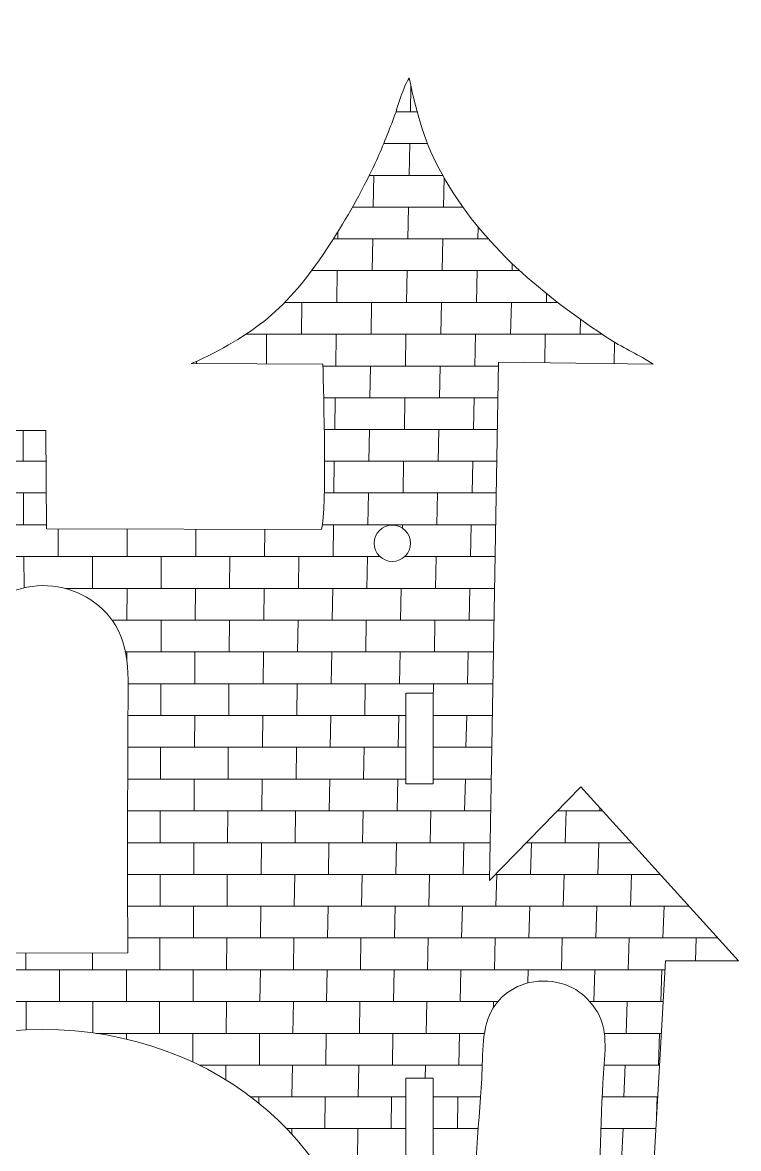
# Model space of a CAD drawing. Header units: millimetres. Extents: x 170 to 862, y -190 to 818.
# Drawn here: x 577.7 to 656.5, y -59.1 to 64.9 of the extents above; entities that cross this region are included whole.
import ezdxf

# ---------------------------------------------------------------- set-up
doc = ezdxf.new("R2010")
doc.units = ezdxf.units.MM
doc.header["$MEASUREMENT"] = 0
doc.layers.add('layer 1', color=7, linetype='Continuous')

msp = doc.modelspace()

# ---------------------------------------------------------------- linework, layer by layer
at = {"layer": 'layer 1', "color": 250, "lineweight": 9}
for points, knots in [([(510.9228, -76.3493), (510.9228, -76.3493), (534.906, -76.3493), (534.906, -76.3493), (534.906, -76.3493), (534.906, -76.3493), (534.906, -79.3493), (534.906, -79.3493), (534.906, -79.3493), (534.906, -79.3493), (544.906, -79.3493), (544.906, -79.3493), (544.906, -79.3493), (544.906, -79.3493), (544.906, -76.3493), (544.906, -76.3493), (544.906, -76.3493), (544.906, -59.5656), (560.576, -45.9595), (579.906, -45.9595), (579.906, -45.9595), (599.236, -45.9595), (614.906, -59.5656), (614.906, -76.3493), (614.906, -76.3493), (614.906, -76.3493), (614.906, -79.3493), (614.906, -79.3493), (614.906, -79.3493), (614.906, -79.3493), (624.906, -79.3493), (624.906, -79.3493), (624.906, -79.3493), (624.906, -79.3493), (624.906, -76.3493), (624.906, -76.3493), (624.906, -76.3493), (624.906, -76.3493), (646.316, -76.3493), (646.316, -76.3493), (646.316, -76.3493), (646.316, -76.3493), (648.4716, -38.3999), (648.4716, -38.3999), (648.4716, -38.3999), (648.4716, -38.3999), (656.5036, -38.4031), (656.5036, -38.4031), (656.5036, -38.4031), (656.5036, -38.4031), (639.1734, -19.24), (639.1734, -19.24), (639.1734, -19.24), (639.1734, -19.24), (629.1205, -29.5627), (629.1205, -29.5627), (629.1205, -29.5627), (629.1205, -29.5627), (630.1007, 27.5222), (630.1007, 27.5222), (630.1007, 27.5222), (630.1007, 27.5222), (647.1305, 27.3166), (647.1305, 27.3166), (647.1305, 27.3166), (645.5793, 28.3391), (643.9752, 28.9806), (642.3834, 30.0274), (642.3834, 30.0274), (635.0829, 34.8289), (628.2882, 40.3103), (623.8897, 48.2183), (623.8897, 48.2183), (621.895, 51.8047), (621.2528, 54.4117), (620.2465, 58.8511), (620.2465, 58.8511), (619.4413, 57.4735), (619.025, 55.4868), (618.3443, 53.819), (618.3443, 53.819), (617.6921, 52.2224), (616.9894, 50.3539), (616.2664, 48.8866), (616.2664, 48.8866), (614.5024, 45.3056), (613.2369, 43.0957), (611.1951, 39.9896), (611.1951, 39.9896), (606.8767, 33.42), (603.1417, 30.4764), (596.2882, 27.3613), (596.2882, 27.3613), (596.2882, 27.3613), (610.7812, 27.3214), (610.7812, 27.3214), (610.7812, 27.3214), (610.8475, 24.0482), (611.2013, 11.4736), (610.6337, 9.0804), (610.6337, 9.0804), (610.6337, 9.0804), (580.3423, 9.1505), (580.3423, 9.1505), (580.3423, 9.1505), (580.3423, 9.1505), (580.2643, 19.9821), (580.2643, 19.9821), (580.2643, 19.9821), (580.2643, 19.9821), (566.1612, 19.9921), (566.1612, 19.9921), (566.1612, 19.9921), (566.1612, 19.9921), (566.058, 10.6007), (566.058, 10.6007), (566.058, 10.6007), (564.7808, 10.5512), (556.933, 11.7012), (556.1073, 12.1687), (556.1073, 12.1687), (555.3932, 13.3816), (555.7951, 43.9697), (555.8473, 48.2832), (555.8473, 48.2832), (555.8473, 48.2832), (571.8956, 48.2946), (571.8956, 48.2946), (571.8956, 48.2946), (571.7946, 50.0304), (563.6137, 76.3162), (563.0667, 76.9632), (563.0667, 76.9632), (561.5698, 75.3409), (560.4404, 73.5545), (559.1395, 71.9493), (559.1395, 71.9493), (558.1346, 70.71), (556.221, 67.9084), (555.1357, 67.1754), (555.1357, 67.1754), (555.1357, 67.1754), (552.933, 86.5585), (552.933, 86.5585), (552.933, 86.5585), (552.933, 86.5585), (561.9036, 86.6342), (561.9036, 86.6342), (561.9036, 86.6342), (561.1342, 88.0788), (559.5118, 90.101), (558.5417, 91.4431), (558.5417, 91.4431), (558.5417, 91.4431), (548.6167, 105.0883), (548.6167, 105.0883), (548.6167, 105.0883), (548.2815, 105.5332), (548.628, 105.1591), (548.2217, 105.5796), (548.2217, 105.5796), (547.1851, 105.1028), (540.005, 94.0412), (538.2877, 91.6573), (538.2877, 91.6573), (537.3639, 90.3753), (535.6914, 88.2551), (535.2046, 86.9333), (535.2046, 86.9333), (535.2046, 86.9333), (543.0087, 86.9095), (543.0087, 86.9095), (543.0087, 86.9095), (543.0878, 84.6329), (541.1233, 75.6664), (540.574, 72.157), (540.574, 72.157), (540.445, 71.3339), (540.3027, 70.5302), (540.1676, 69.7136), (540.1676, 69.7136), (540.1676, 69.7136), (539.7334, 68.059), (539.7334, 68.059), (539.7334, 68.059), (539.7103, 68.0046), (539.633, 67.7984), (539.6151, 67.842), (539.6151, 67.842), (539.5969, 67.886), (539.5367, 67.6949), (539.4893, 67.6268), (539.4893, 67.6268), (538.1588, 68.7098), (532.8296, 75.8813), (531.6302, 76.9722), (531.6302, 76.9722), (530.9759, 76.3166), (529.6049, 71.3267), (529.3171, 70.3404), (529.3171, 70.3404), (528.3462, 67.0125), (523.0772, 51.5819), (522.9308, 49.7729), (522.9308, 49.7729), (522.9308, 49.7729), (537.2687, 49.7341), (537.2687, 49.7341), (537.2687, 49.7341), (537.2687, 49.7341), (533.4361, 24.6508), (533.4361, 24.6508), (533.4361, 24.6508), (532.8465, 21.3147), (533.0717, 19.978), (530.7803, 17.6474), (530.7803, 17.6474), (526.4674, 13.2606), (523.6809, 23.977), (522.9858, 27.3864), (522.9858, 27.3864), (522.3041, 30.7291), (520.9945, 41.8474), (519.696, 42.8723), (519.696, 42.8723), (516.0683, 40.4062), (513.5583, 16.4008), (496.3452, 6.0829), (496.3452, 6.0829), (494.377, 4.9033), (492.0918, 4.6321), (490.2903, 3.6729), (490.2903, 3.6729), (490.2903, 3.6729), (506.3854, 3.5058), (506.3854, 3.5058), (506.3854, 3.5058), (507.0558, 1.9718), (508.5169, -31.6547), (508.7252, -36.4826), (508.7252, -36.4826), (509.2925, -49.6303), (510.5607, -63.2277), (510.9228, -76.3493)], [0, 0, 0, 0, 0.01612903, 0.01612903, 0.01612903, 0.01612903, 0.03225806, 0.03225806, 0.03225806, 0.03225806, 0.0483871, 0.0483871, 0.0483871, 0.0483871, 0.06451613, 0.06451613, 0.06451613, 0.06451613, 0.08064516, 0.08064516, 0.08064516, 0.08064516, 0.09677419, 0.09677419, 0.09677419, 0.09677419, 0.11290323, 0.11290323, 0.11290323, 0.11290323, 0.12903226, 0.12903226, 0.12903226, 0.12903226, 0.14516129, 0.14516129, 0.14516129, 0.14516129, 0.16129032, 0.16129032, 0.16129032, 0.16129032, 0.17741935, 0.17741935, 0.17741935, 0.17741935, 0.19354839, 0.19354839, 0.19354839, 0.19354839, 0.20967742, 0.20967742, 0.20967742, 0.20967742, 0.22580645, 0.22580645, 0.22580645, 0.22580645, 0.24193548, 0.24193548, 0.24193548, 0.24193548, 0.25806452, 0.25806452, 0.25806452, 0.25806452, 0.27419355, 0.27419355, 0.27419355, 0.27419355, 0.29032258, 0.29032258, 0.29032258, 0.29032258, 0.30645161, 0.30645161, 0.30645161, 0.30645161, 0.32258065, 0.32258065, 0.32258065, 0.32258065, 0.33870968, 0.33870968, 0.33870968, 0.33870968, 0.35483871, 0.35483871, 0.35483871, 0.35483871, 0.37096774, 0.37096774, 0.37096774, 0.37096774, 0.38709677, 0.38709677, 0.38709677, 0.38709677, 0.40322581, 0.40322581, 0.40322581, 0.40322581, 0.41935484, 0.41935484, 0.41935484, 0.41935484, 0.43548387, 0.43548387, 0.43548387, 0.43548387, 0.4516129, 0.4516129, 0.4516129, 0.4516129, 0.46774194, 0.46774194, 0.46774194, 0.46774194, 0.48387097, 0.48387097, 0.48387097, 0.48387097, 0.5, 0.5, 0.5, 0.5, 0.51612903, 0.51612903, 0.51612903, 0.51612903, 0.53225806, 0.53225806, 0.53225806, 0.53225806, 0.5483871, 0.5483871, 0.5483871, 0.5483871, 0.56451613, 0.56451613, 0.56451613, 0.56451613, 0.58064516, 0.58064516, 0.58064516, 0.58064516, 0.59677419, 0.59677419, 0.59677419, 0.59677419, 0.61290323, 0.61290323, 0.61290323, 0.61290323, 0.62903226, 0.62903226, 0.62903226, 0.62903226, 0.64516129, 0.64516129, 0.64516129, 0.64516129, 0.66129032, 0.66129032, 0.66129032, 0.66129032, 0.67741935, 0.67741935, 0.67741935, 0.67741935, 0.69354839, 0.69354839, 0.69354839, 0.69354839, 0.70967742, 0.70967742, 0.70967742, 0.70967742, 0.72580645, 0.72580645, 0.72580645, 0.72580645, 0.74193548, 0.74193548, 0.74193548, 0.74193548, 0.75806452, 0.75806452, 0.75806452, 0.75806452, 0.77419355, 0.77419355, 0.77419355, 0.77419355, 0.79032258, 0.79032258, 0.79032258, 0.79032258, 0.80645161, 0.80645161, 0.80645161, 0.80645161, 0.82258065, 0.82258065, 0.82258065, 0.82258065, 0.83870968, 0.83870968, 0.83870968, 0.83870968, 0.85483871, 0.85483871, 0.85483871, 0.85483871, 0.87096774, 0.87096774, 0.87096774, 0.87096774, 0.88709677, 0.88709677, 0.88709677, 0.88709677, 0.90322581, 0.90322581, 0.90322581, 0.90322581, 0.91935484, 0.91935484, 0.91935484, 0.91935484, 0.93548387, 0.93548387, 0.93548387, 0.93548387, 0.9516129, 0.9516129, 0.9516129, 0.9516129, 0.96774194, 0.96774194, 0.96774194, 0.96774194, 1, 1, 1, 1]), ([(618.406, 9.5847), (619.5106, 9.5847), (620.406, 8.6893), (620.406, 7.5847), (620.406, 7.5847), (620.406, 6.4801), (619.5106, 5.5847), (618.406, 5.5847), (618.406, 5.5847), (617.3014, 5.5847), (616.406, 6.4801), (616.406, 7.5847), (616.406, 7.5847), (616.406, 8.6893), (617.3014, 9.5847), (618.406, 9.5847)], [0, 0, 0, 0, 0.2, 0.2, 0.2, 0.2, 0.4, 0.4, 0.4, 0.4, 0.6, 0.6, 0.6, 0.6, 1, 1, 1, 1]), ([(570.5165, -37.5733), (570.5403, -29.1237), (570.5223, -20.6717), (570.5213, -12.2221), (570.5213, -12.2221), (570.5213, -8.1617), (569.9646, -4.3029), (572.1051, -1.3127), (572.1051, -1.3127), (576.5099, 4.8409), (584.7254, 3.8362), (587.9827, -1.5046), (587.9827, -1.5046), (589.753, -4.4079), (589.2919, -8.8375), (589.2915, -12.633), (589.2915, -12.633), (589.2915, -20.917), (589.253, -29.2102), (589.2997, -37.5127), (589.2997, -37.5127), (589.2997, -37.5127), (570.5165, -37.5733), (570.5165, -37.5733)], [0, 0, 0, 0, 0.14285714, 0.14285714, 0.14285714, 0.14285714, 0.28571429, 0.28571429, 0.28571429, 0.28571429, 0.42857143, 0.42857143, 0.42857143, 0.42857143, 0.57142857, 0.57142857, 0.57142857, 0.57142857, 0.71428571, 0.71428571, 0.71428571, 0.71428571, 1, 1, 1, 1]), ([(619.906, -8.9153), (619.906, -8.9153), (622.906, -8.9153), (622.906, -8.9153), (622.906, -8.9153), (622.906, -8.9153), (622.906, -18.9153), (622.906, -18.9153), (622.906, -18.9153), (622.906, -18.9153), (619.906, -18.9153), (619.906, -18.9153), (619.906, -18.9153), (619.906, -18.9153), (619.906, -8.9153), (619.906, -8.9153)], [0, 0, 0, 0, 0.2, 0.2, 0.2, 0.2, 0.4, 0.4, 0.4, 0.4, 0.6, 0.6, 0.6, 0.6, 1, 1, 1, 1]), ([(640.5765, -69.5023), (640.5765, -69.5023), (627.3851, -68.8821), (627.3851, -68.8821), (627.3851, -68.8821), (627.1468, -63.8821), (627.9678, -56.5634), (628.2434, -51.4194), (628.2434, -51.4194), (628.3949, -48.5888), (628.1962, -45.6935), (629.5156, -43.5806), (629.5156, -43.5806), (630.4976, -42.0085), (632.6365, -40.4493), (635.5322, -40.6532), (635.5322, -40.6532), (638.3459, -40.8509), (639.9789, -42.394), (641.0131, -44.1187), (641.0131, -44.1187), (642.2734, -46.2203), (641.7291, -49.05), (641.5797, -51.8414), (641.5797, -51.8414), (641.2815, -57.4077), (641.2559, -64.0902), (640.5765, -69.5023)], [0, 0, 0, 0, 0.125, 0.125, 0.125, 0.125, 0.25, 0.25, 0.25, 0.25, 0.375, 0.375, 0.375, 0.375, 0.5, 0.5, 0.5, 0.5, 0.625, 0.625, 0.625, 0.625, 0.75, 0.75, 0.75, 0.75, 1, 1, 1, 1]), ([(619.906, -51.3493), (619.906, -51.3493), (622.906, -51.3493), (622.906, -51.3493), (622.906, -51.3493), (622.906, -51.3493), (622.906, -61.3493), (622.906, -61.3493), (622.906, -61.3493), (622.906, -61.3493), (619.906, -61.3493), (619.906, -61.3493), (619.906, -61.3493), (619.906, -61.3493), (619.906, -51.3493), (619.906, -51.3493)], [0, 0, 0, 0, 0.2, 0.2, 0.2, 0.2, 0.4, 0.4, 0.4, 0.4, 0.6, 0.6, 0.6, 0.6, 1, 1, 1, 1])]:
    msp.add_open_spline(points, degree=3, knots=knots, dxfattribs=at)
at = {"layer": 'layer 1', "color": 242, "lineweight": 9}
for points in [[(620.1114, 58.6075), (620.1114, 58.6075), (620.3018, 58.6075), (620.3018, 58.6075)], [(620.3985, 55.111), (620.3985, 55.111), (620.4408, 57.9983), (620.4408, 57.9983)], [(618.8141, 55.111), (618.8141, 55.111), (621.1434, 55.111), (621.1434, 55.111)], [(617.4581, 51.6145), (617.4581, 51.6145), (622.2697, 51.6145), (622.2697, 51.6145)], [(620.2705, 48.0991), (620.2705, 48.0991), (620.3217, 51.6145), (620.3217, 51.6145)], [(615.8754, 48.0991), (615.8754, 48.0991), (623.9569, 48.0991), (623.9569, 48.0991)], [(616.3793, 48.0991), (616.3793, 48.0991), (616.3025, 44.6026), (616.3025, 44.6026)], [(624.0337, 44.6026), (624.0337, 44.6026), (624.1273, 47.7981), (624.1273, 47.7981)], [(614.0289, 44.6026), (614.0289, 44.6026), (626.1771, 44.6026), (626.1771, 44.6026)], [(620.1169, 41.1061), (620.1169, 41.1061), (620.1937, 44.6026), (620.1937, 44.6026)], [(627.8513, 42.4162), (627.8513, 42.4162), (627.8225, 41.1061), (627.8225, 41.1061)], [(611.92, 41.1061), (611.92, 41.1061), (628.9713, 41.1061), (628.9713, 41.1061)], [(612.417, 41.8914), (612.417, 41.8914), (612.4113, 41.1061), (612.4113, 41.1061)], [(616.2513, 41.1061), (616.2513, 41.1061), (616.1745, 37.6096), (616.1745, 37.6096)], [(623.8801, 37.6096), (623.8801, 37.6096), (623.9825, 41.1061), (623.9825, 41.1061)], [(609.5369, 37.6096), (609.5369, 37.6096), (632.4244, 37.6096), (632.4244, 37.6096)], [(612.3345, 37.6096), (612.3345, 37.6096), (612.3089, 34.1131), (612.3089, 34.1131)], [(619.9889, 34.1131), (619.9889, 34.1131), (620.0401, 37.6096), (620.0401, 37.6096)], [(627.7457, 37.6096), (627.7457, 37.6096), (627.6689, 34.1131), (627.6689, 34.1131)], [(631.6081, 38.3753), (631.6081, 38.3753), (631.5857, 37.6096), (631.5857, 37.6096)], [(635.3745, 34.1131), (635.3745, 34.1131), (635.3953, 35.0609), (635.3953, 35.0609)], [(606.5714, 34.1131), (606.5714, 34.1131), (636.6008, 34.1131), (636.6008, 34.1131)], [(608.4177, 30.5977), (608.4177, 30.5977), (608.4689, 34.1131), (608.4689, 34.1131)], [(616.1233, 34.1131), (616.1233, 34.1131), (616.0721, 30.5977), (616.0721, 30.5977)], [(623.7521, 30.5977), (623.7521, 30.5977), (623.8289, 34.1131), (623.8289, 34.1131)], [(631.5089, 34.1131), (631.5089, 34.1131), (631.4065, 30.5977), (631.4065, 30.5977)], [(639.0865, 30.5977), (639.0865, 30.5977), (639.1344, 32.2432), (639.1344, 32.2432)], [(602.2958, 30.5977), (602.2958, 30.5977), (641.5241, 30.5977), (641.5241, 30.5977)], [(604.5538, 27.3385), (604.5538, 27.3385), (604.5777, 30.5977), (604.5777, 30.5977)], [(612.2321, 30.5977), (612.2321, 30.5977), (612.1809, 27.1012), (612.1809, 27.1012)], [(619.8609, 27.1012), (619.8609, 27.1012), (619.9121, 30.5977), (619.9121, 30.5977)], [(627.5665, 30.5977), (627.5665, 30.5977), (627.4897, 27.1012), (627.4897, 27.1012)], [(635.1776, 27.4609), (635.1776, 27.4609), (635.2465, 30.5977), (635.2465, 30.5977)], [(642.8751, 29.7163), (642.8751, 29.7163), (642.8063, 27.3688), (642.8063, 27.3688)], [(596.876, 27.6318), (596.876, 27.6318), (596.874, 27.3597), (596.874, 27.3597)], [(610.7858, 27.1012), (610.7858, 27.1012), (630.0935, 27.1012), (630.0935, 27.1012)], [(616.0209, 27.1012), (616.0209, 27.1012), (615.9441, 23.6047), (615.9441, 23.6047)], [(623.5985, 23.6047), (623.5985, 23.6047), (623.6753, 27.1012), (623.6753, 27.1012)], [(610.8623, 23.6047), (610.8623, 23.6047), (630.0334, 23.6047), (630.0334, 23.6047)], [(612.1297, 23.6047), (612.1297, 23.6047), (612.0785, 20.1082), (612.0785, 20.1082)], [(619.7329, 20.1082), (619.7329, 20.1082), (619.7841, 23.6047), (619.7841, 23.6047)], [(627.4129, 23.6047), (627.4129, 23.6047), (627.3361, 20.1082), (627.3361, 20.1082)], [(577.8001, 16.6117), (577.8001, 16.6117), (577.8001, 19.9838), (577.8001, 19.9838)], [(610.9223, 20.1082), (610.9223, 20.1082), (629.9734, 20.1082), (629.9734, 20.1082)], [(615.8929, 20.1082), (615.8929, 20.1082), (615.8417, 16.6117), (615.8417, 16.6117)], [(623.4449, 16.6117), (623.4449, 16.6117), (623.5217, 20.1082), (623.5217, 20.1082)], [(566.1241, 16.6117), (566.1241, 16.6117), (580.2886, 16.6117), (580.2886, 16.6117)], [(610.9505, 16.6117), (610.9505, 16.6117), (629.9134, 16.6117), (629.9134, 16.6117)], [(612.0273, 16.6117), (612.0273, 16.6117), (611.9761, 13.1152), (611.9761, 13.1152)], [(619.6049, 13.1152), (619.6049, 13.1152), (619.6561, 16.6117), (619.6561, 16.6117)], [(627.2593, 16.6117), (627.2593, 16.6117), (627.1825, 13.1152), (627.1825, 13.1152)], [(566.0856, 13.1152), (566.0856, 13.1152), (580.3137, 13.1152), (580.3137, 13.1152)], [(577.8257, 9.5998), (577.8257, 9.5998), (577.8257, 13.1152), (577.8257, 13.1152)], [(610.9216, 13.1152), (610.9216, 13.1152), (629.8533, 13.1152), (629.8533, 13.1152)], [(615.7905, 13.1152), (615.7905, 13.1152), (615.7137, 9.5998), (615.7137, 9.5998)], [(623.2913, 9.5998), (623.2913, 9.5998), (623.3937, 13.1152), (623.3937, 13.1152)], [(501.1317, 9.5998), (501.1317, 9.5998), (580.3391, 9.5998), (580.3391, 9.5998)], [(581.6178, 9.1475), (581.6178, 9.1475), (581.6401, 6.1033), (581.6401, 6.1033)], [(589.2177, 6.1033), (589.2177, 6.1033), (589.2177, 9.13), (589.2177, 9.13)], [(596.7697, 9.1125), (596.7697, 9.1125), (596.7697, 6.1033), (596.7697, 6.1033)], [(604.3473, 6.1033), (604.3473, 6.1033), (604.3692, 9.0949), (604.3692, 9.0949)], [(610.7236, 9.5998), (610.7236, 9.5998), (629.793, 9.5998), (629.793, 9.5998)], [(611.9249, 9.5998), (611.9249, 9.5998), (611.8993, 6.1033), (611.8993, 6.1033)], [(619.5203, 9.2457), (619.5203, 9.2457), (619.5281, 9.5998), (619.5281, 9.5998)], [(627.0801, 9.5998), (627.0801, 9.5998), (627.0033, 6.1033), (627.0033, 6.1033)], [(496.3781, 6.1033), (496.3781, 6.1033), (617.0623, 6.1033), (617.0623, 6.1033)], [(577.8765, 2.6676), (577.8765, 2.6676), (577.8513, 6.1033), (577.8513, 6.1033)], [(585.4033, 6.1033), (585.4033, 6.1033), (585.4289, 2.6068), (585.4289, 2.6068)], [(592.9809, 2.6068), (592.9809, 2.6068), (592.9809, 6.1033), (592.9809, 6.1033)], [(600.5329, 6.1033), (600.5329, 6.1033), (600.5073, 2.6068), (600.5073, 2.6068)], [(608.0849, 2.6068), (608.0849, 2.6068), (608.1105, 6.1033), (608.1105, 6.1033)], [(615.6625, 6.1033), (615.6625, 6.1033), (615.6113, 2.6068), (615.6113, 2.6068)], [(619.7497, 6.1033), (619.7497, 6.1033), (629.7329, 6.1033), (629.7329, 6.1033)], [(623.1633, 2.6068), (623.1633, 2.6068), (623.2401, 6.1033), (623.2401, 6.1033)], [(582.395, 2.6068), (582.395, 2.6068), (629.6729, 2.6068), (629.6729, 2.6068)], [(589.1921, -0.8897), (589.1921, -0.8897), (589.2177, 2.6068), (589.2177, 2.6068)], [(596.7441, 2.6068), (596.7441, 2.6068), (596.7185, -0.8897), (596.7185, -0.8897)], [(604.2705, -0.8897), (604.2705, -0.8897), (604.2961, 2.6068), (604.2961, 2.6068)], [(611.8481, 2.6068), (611.8481, 2.6068), (611.7969, -0.8897), (611.7969, -0.8897)], [(619.3233, -0.8897), (619.3233, -0.8897), (619.4001, 2.6068), (619.4001, 2.6068)], [(626.9265, 2.6068), (626.9265, 2.6068), (626.8497, -0.8897), (626.8497, -0.8897)], [(587.5708, -0.8897), (587.5708, -0.8897), (629.6128, -0.8897), (629.6128, -0.8897)], [(592.9553, -4.3862), (592.9553, -4.3862), (592.9553, -0.8897), (592.9553, -0.8897)], [(600.4817, -0.8897), (600.4817, -0.8897), (600.4561, -4.3862), (600.4561, -4.3862)], [(607.9825, -4.3862), (607.9825, -4.3862), (608.0337, -0.8897), (608.0337, -0.8897)], [(615.5345, -0.8897), (615.5345, -0.8897), (615.4833, -4.3862), (615.4833, -4.3862)], [(623.0353, -4.3862), (623.0353, -4.3862), (623.0865, -0.8897), (623.0865, -0.8897)], [(589.0298, -4.3862), (589.0298, -4.3862), (629.5528, -4.3862), (629.5528, -4.3862)], [(589.1921, -5.4423), (589.1921, -5.4423), (589.1921, -4.3862), (589.1921, -4.3862)], [(596.6929, -4.3862), (596.6929, -4.3862), (596.6673, -7.9016), (596.6673, -7.9016)], [(604.1937, -7.9016), (604.1937, -7.9016), (604.2449, -4.3862), (604.2449, -4.3862)], [(611.7457, -4.3862), (611.7457, -4.3862), (611.6689, -7.9016), (611.6689, -7.9016)], [(619.1953, -7.9016), (619.1953, -7.9016), (619.2721, -4.3862), (619.2721, -4.3862)], [(626.7729, -4.3862), (626.7729, -4.3862), (626.6705, -7.9016), (626.6705, -7.9016)], [(589.3406, -7.9016), (589.3406, -7.9016), (629.4924, -7.9016), (629.4924, -7.9016)], [(592.9297, -11.3981), (592.9297, -11.3981), (592.9297, -7.9016), (592.9297, -7.9016)], [(600.4305, -7.9016), (600.4305, -7.9016), (600.4049, -11.3981), (600.4049, -11.3981)], [(607.9057, -11.3981), (607.9057, -11.3981), (607.9313, -7.9016), (607.9313, -7.9016)], [(615.4321, -7.9016), (615.4321, -7.9016), (615.3809, -11.3981), (615.3809, -11.3981)], [(622.906, -9.7386), (622.906, -9.7386), (622.9329, -7.9016), (622.9329, -7.9016)], [(589.3041, -11.3981), (589.3041, -11.3981), (619.906, -11.3981), (619.906, -11.3981)], [(596.6673, -11.3981), (596.6673, -11.3981), (596.6417, -14.8946), (596.6417, -14.8946)], [(604.1169, -14.8946), (604.1169, -14.8946), (604.1681, -11.3981), (604.1681, -11.3981)], [(611.6433, -11.3981), (611.6433, -11.3981), (611.5665, -14.8946), (611.5665, -14.8946)], [(619.0673, -14.8946), (619.0673, -14.8946), (619.1441, -11.3981), (619.1441, -11.3981)], [(622.906, -11.3981), (622.906, -11.3981), (629.4324, -11.3981), (629.4324, -11.3981)], [(626.6193, -11.3981), (626.6193, -11.3981), (626.5169, -14.8946), (626.5169, -14.8946)], [(589.2907, -14.8946), (589.2907, -14.8946), (619.906, -14.8946), (619.906, -14.8946)], [(592.9041, -18.3911), (592.9041, -18.3911), (592.9041, -14.8946), (592.9041, -14.8946)], [(600.3537, -14.8946), (600.3537, -14.8946), (600.3537, -18.3911), (600.3537, -18.3911)], [(607.8289, -18.3911), (607.8289, -18.3911), (607.8545, -14.8946), (607.8545, -14.8946)], [(615.3041, -14.8946), (615.3041, -14.8946), (615.2529, -18.3911), (615.2529, -18.3911)], [(622.906, -14.8946), (622.906, -14.8946), (629.3724, -14.8946), (629.3724, -14.8946)], [(589.2868, -18.3911), (589.2868, -18.3911), (619.906, -18.3911), (619.906, -18.3911)], [(596.6161, -18.3911), (596.6161, -18.3911), (596.5905, -21.8876), (596.5905, -21.8876)], [(604.0401, -21.8876), (604.0401, -21.8876), (604.0913, -18.3911), (604.0913, -18.3911)], [(611.5409, -18.3911), (611.5409, -18.3911), (611.4641, -21.8876), (611.4641, -21.8876)], [(618.9393, -21.8876), (618.9393, -21.8876), (619.0161, -18.3911), (619.0161, -18.3911)], [(622.906, -18.3911), (622.906, -18.3911), (629.3123, -18.3911), (629.3123, -18.3911)], [(626.4657, -18.3911), (626.4657, -18.3911), (626.3633, -21.8876), (626.3633, -21.8876)], [(589.2819, -21.8876), (589.2819, -21.8876), (629.2523, -21.8876), (629.2523, -21.8876)], [(592.8785, -25.403), (592.8785, -25.403), (592.8785, -21.8876), (592.8785, -21.8876)], [(600.3025, -21.8876), (600.3025, -21.8876), (600.2769, -25.403), (600.2769, -25.403)], [(607.7265, -25.403), (607.7265, -25.403), (607.7521, -21.8876), (607.7521, -21.8876)], [(615.2017, -21.8876), (615.2017, -21.8876), (615.1249, -25.403), (615.1249, -25.403)], [(622.5745, -25.403), (622.5745, -25.403), (622.6513, -21.8876), (622.6513, -21.8876)], [(636.595, -21.8876), (636.595, -21.8876), (641.5678, -21.8876), (641.5678, -21.8876)], [(637.4225, -25.403), (637.4225, -25.403), (637.5249, -21.8876), (637.5249, -21.8876)], [(641.2498, -21.536), (641.2498, -21.536), (641.2369, -21.8876), (641.2369, -21.8876)], [(589.2778, -25.403), (589.2778, -25.403), (629.1919, -25.403), (629.1919, -25.403)], [(596.5649, -25.403), (596.5649, -25.403), (596.5649, -28.8995), (596.5649, -28.8995)], [(603.9889, -28.8995), (603.9889, -28.8995), (604.0145, -25.403), (604.0145, -25.403)], [(611.4385, -25.403), (611.4385, -25.403), (611.3873, -28.8995), (611.3873, -28.8995)], [(618.8113, -28.8995), (618.8113, -28.8995), (618.8625, -25.403), (618.8625, -25.403)], [(626.2865, -25.403), (626.2865, -25.403), (626.2097, -28.8995), (626.2097, -28.8995)], [(633.1715, -25.403), (633.1715, -25.403), (644.7469, -25.403), (644.7469, -25.403)], [(633.6337, -28.8995), (633.6337, -28.8995), (633.7361, -25.403), (633.7361, -25.403)], [(641.1345, -25.403), (641.1345, -25.403), (641.0321, -28.8995), (641.0321, -28.8995)], [(589.2767, -28.8995), (589.2767, -28.8995), (629.1319, -28.8995), (629.1319, -28.8995)], [(592.8529, -32.396), (592.8529, -32.396), (592.8529, -28.8995), (592.8529, -28.8995)], [(600.2513, -28.8995), (600.2513, -28.8995), (600.2257, -32.396), (600.2257, -32.396)], [(607.6241, -32.396), (607.6241, -32.396), (607.6753, -28.8995), (607.6753, -28.8995)], [(615.0737, -28.8995), (615.0737, -28.8995), (615.0225, -32.396), (615.0225, -32.396)], [(622.4209, -32.396), (622.4209, -32.396), (622.4977, -28.8995), (622.4977, -28.8995)], [(629.7664, -28.8995), (629.7664, -28.8995), (647.909, -28.8995), (647.909, -28.8995)], [(629.8961, -28.8995), (629.8961, -28.8995), (629.8193, -32.396), (629.8193, -32.396)], [(637.2177, -32.396), (637.2177, -32.396), (637.3201, -28.8995), (637.3201, -28.8995)], [(644.7185, -28.8995), (644.7185, -28.8995), (644.6161, -32.396), (644.6161, -32.396)], [(589.2807, -32.396), (589.2807, -32.396), (651.0711, -32.396), (651.0711, -32.396)], [(596.5393, -32.396), (596.5393, -32.396), (596.5137, -35.8925), (596.5137, -35.8925)], [(603.8865, -35.8925), (603.8865, -35.8925), (603.9377, -32.396), (603.9377, -32.396)], [(611.3361, -32.396), (611.3361, -32.396), (611.2593, -35.8925), (611.2593, -35.8925)], [(618.6577, -35.8925), (618.6577, -35.8925), (618.7345, -32.396), (618.7345, -32.396)], [(626.1329, -32.396), (626.1329, -32.396), (626.0305, -35.8925), (626.0305, -35.8925)], [(633.4289, -35.8925), (633.4289, -35.8925), (633.5313, -32.396), (633.5313, -32.396)], [(640.9041, -32.396), (640.9041, -32.396), (640.8017, -35.8925), (640.8017, -35.8925)], [(648.1745, -35.8925), (648.1745, -35.8925), (648.3281, -32.396), (648.3281, -32.396)], [(589.2916, -35.8925), (589.2916, -35.8925), (654.2331, -35.8925), (654.2331, -35.8925)], [(592.8273, -39.389), (592.8273, -39.389), (592.8273, -35.8925), (592.8273, -35.8925)], [(600.2001, -35.8925), (600.2001, -35.8925), (600.1745, -39.389), (600.1745, -39.389)], [(607.5473, -39.389), (607.5473, -39.389), (607.5729, -35.8925), (607.5729, -35.8925)], [(614.9457, -35.8925), (614.9457, -35.8925), (614.8945, -39.389), (614.8945, -39.389)], [(622.2929, -39.389), (622.2929, -39.389), (622.3441, -35.8925), (622.3441, -35.8925)], [(629.7169, -35.8925), (629.7169, -35.8925), (629.6401, -39.389), (629.6401, -39.389)], [(637.0129, -39.389), (637.0129, -39.389), (637.1153, -35.8925), (637.1153, -35.8925)], [(644.4881, -35.8925), (644.4881, -35.8925), (644.3601, -39.389), (644.3601, -39.389)], [(651.7874, -38.4012), (651.7874, -38.4012), (651.8609, -35.8925), (651.8609, -35.8925)], [(578.0817, -39.389), (578.0817, -39.389), (578.0682, -37.5489), (578.0682, -37.5489)], [(585.4289, -37.5252), (585.4289, -37.5252), (585.4289, -39.389), (585.4289, -39.389)], [(508.8611, -39.389), (508.8611, -39.389), (648.4154, -39.389), (648.4154, -39.389)], [(581.7681, -39.389), (581.7681, -39.389), (581.7681, -42.8855), (581.7681, -42.8855)], [(589.1409, -42.8855), (589.1409, -42.8855), (589.1409, -39.389), (589.1409, -39.389)], [(596.4881, -39.389), (596.4881, -39.389), (596.4881, -42.8855), (596.4881, -42.8855)], [(603.8353, -42.8855), (603.8353, -42.8855), (603.8865, -39.389), (603.8865, -39.389)], [(611.2337, -39.389), (611.2337, -39.389), (611.1825, -42.8855), (611.1825, -42.8855)], [(618.5553, -42.8855), (618.5553, -42.8855), (618.6065, -39.389), (618.6065, -39.389)], [(625.9537, -39.389), (625.9537, -39.389), (625.8769, -42.8855), (625.8769, -42.8855)], [(633.3092, -40.8524), (633.3092, -40.8524), (633.3521, -39.389), (633.3521, -39.389)], [(640.6993, -39.389), (640.6993, -39.389), (640.5969, -42.8855), (640.5969, -42.8855)], [(647.9441, -42.8855), (647.9441, -42.8855), (648.0721, -39.389), (648.0721, -39.389)], [(527.5373, -42.8855), (527.5373, -42.8855), (630.0297, -42.8855), (630.0297, -42.8855)], [(578.13, -45.9982), (578.13, -45.9982), (578.1073, -42.8855), (578.1073, -42.8855)], [(585.4545, -42.8855), (585.4545, -42.8855), (585.4545, -46.3411), (585.4545, -46.3411)], [(592.8017, -46.4009), (592.8017, -46.4009), (592.8017, -42.8855), (592.8017, -42.8855)], [(600.1489, -42.8855), (600.1489, -42.8855), (600.1233, -46.4009), (600.1233, -46.4009)], [(607.4705, -46.4009), (607.4705, -46.4009), (607.5217, -42.8855), (607.5217, -42.8855)], [(614.8433, -42.8855), (614.8433, -42.8855), (614.7921, -46.4009), (614.7921, -46.4009)], [(622.1393, -46.4009), (622.1393, -46.4009), (622.2161, -42.8855), (622.2161, -42.8855)], [(629.5633, -42.8855), (629.5633, -42.8855), (629.5444, -43.5354), (629.5444, -43.5354)], [(640.1231, -42.8855), (640.1231, -42.8855), (648.2168, -42.8855), (648.2168, -42.8855)], [(644.2577, -42.8855), (644.2577, -42.8855), (644.1297, -46.4009), (644.1297, -46.4009)], [(585.8701, -46.4009), (585.8701, -46.4009), (628.5473, -46.4009), (628.5473, -46.4009)], [(589.1409, -47.0309), (589.1409, -47.0309), (589.1409, -46.4009), (589.1409, -46.4009)], [(596.4625, -46.4009), (596.4625, -46.4009), (596.4394, -49.5588), (596.4394, -49.5588)], [(603.7841, -49.8974), (603.7841, -49.8974), (603.8097, -46.4009), (603.8097, -46.4009)], [(611.1313, -46.4009), (611.1313, -46.4009), (611.0801, -49.8974), (611.0801, -49.8974)], [(618.4273, -49.8974), (618.4273, -49.8974), (618.4785, -46.4009), (618.4785, -46.4009)], [(625.8001, -46.4009), (625.8001, -46.4009), (625.7233, -49.8974), (625.7233, -49.8974)], [(641.7491, -46.4009), (641.7491, -46.4009), (648.0171, -46.4009), (648.0171, -46.4009)], [(647.7137, -49.8974), (647.7137, -49.8974), (647.8161, -46.4009), (647.8161, -46.4009)], [(597.1454, -49.8974), (597.1454, -49.8974), (628.3018, -49.8974), (628.3018, -49.8974)], [(600.0977, -49.8974), (600.0977, -49.8974), (600.0741, -51.5103), (600.0741, -51.5103)], [(607.3681, -53.3939), (607.3681, -53.3939), (607.4193, -49.8974), (607.4193, -49.8974)], [(614.7409, -49.8974), (614.7409, -49.8974), (614.6641, -53.3939), (614.6641, -53.3939)], [(622.0306, -51.3493), (622.0306, -51.3493), (622.0625, -49.8974), (622.0625, -49.8974)], [(641.7203, -49.8974), (641.7203, -49.8974), (647.8185, -49.8974), (647.8185, -49.8974)], [(644.0273, -49.8974), (644.0273, -49.8974), (643.8993, -53.3939), (643.8993, -53.3939)], [(602.8417, -53.3939), (602.8417, -53.3939), (619.906, -53.3939), (619.906, -53.3939)], [(603.7278, -54.0876), (603.7278, -54.0876), (603.7329, -53.3939), (603.7329, -53.3939)], [(611.0289, -53.3939), (611.0289, -53.3939), (610.9777, -56.8904), (610.9777, -56.8904)], [(618.2737, -56.8904), (618.2737, -56.8904), (618.3249, -53.3939), (618.3249, -53.3939)], [(622.906, -53.3939), (622.906, -53.3939), (628.1209, -53.3939), (628.1209, -53.3939)], [(625.6209, -53.3939), (625.6209, -53.3939), (625.5697, -56.8904), (625.5697, -56.8904)], [(641.5041, -53.3939), (641.5041, -53.3939), (647.6199, -53.3939), (647.6199, -53.3939)], [(647.4964, -55.5676), (647.4964, -55.5676), (647.5601, -53.3939), (647.5601, -53.3939)], [(606.7889, -56.8904), (606.7889, -56.8904), (619.906, -56.8904), (619.906, -56.8904)], [(607.334, -57.4717), (607.334, -57.4717), (607.3425, -56.8904), (607.3425, -56.8904)], [(614.6129, -56.8904), (614.6129, -56.8904), (614.5617, -60.3869), (614.5617, -60.3869)], [(622.906, -56.8904), (622.906, -56.8904), (627.8629, -56.8904), (627.8629, -56.8904)], [(641.3671, -56.8904), (641.3671, -56.8904), (647.4213, -56.8904), (647.4213, -56.8904)], [(643.7969, -56.8904), (643.7969, -56.8904), (643.6433, -60.3869), (643.6433, -60.3869)]]:
    msp.add_open_spline(points, degree=3, dxfattribs=at)

doc.saveas('drawing.dxf')
